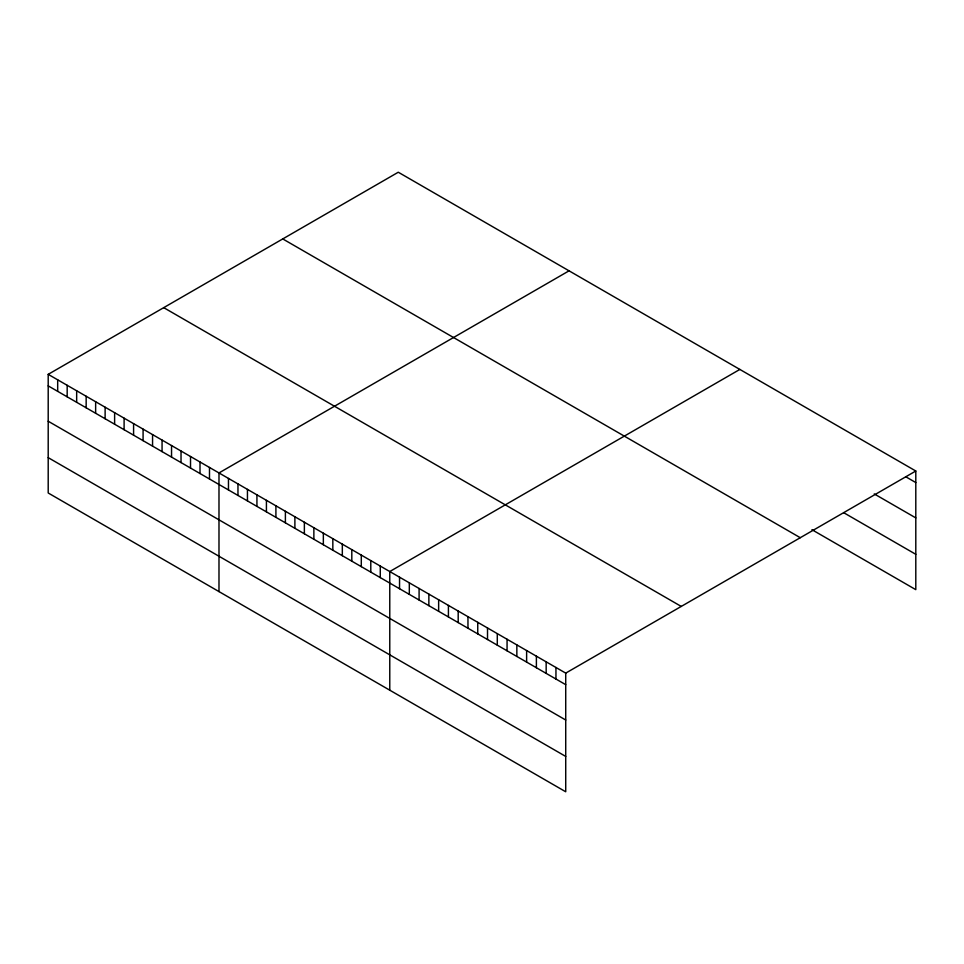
<?xml version="1.0" encoding="UTF-8"?>
<svg xmlns="http://www.w3.org/2000/svg" width="964" height="964" viewBox="0 0 964 964"><rect width="100%" height="100%" fill="white"/><g stroke="black" fill="none" stroke-linecap="round" stroke-linejoin="round"><path stroke-width="1.45" d="M48.2 374.345L565.723 673.125L565.723 791.769L48.2 492.99L48.2 374.345L398.277 172.231L915.8 471.01L915.8 589.655L811.941 529.694M569.061 270.824L218.985 472.938L218.985 591.583M739.846 369.429L389.769 571.544L389.769 690.188M565.723 673.125L915.8 471.01M906.027 476.915L915.8 482.554M874.252 493.917L915.8 517.897M843.705 512.691L915.8 554.312M282.753 238.927L800.277 537.707M163.723 307.649L681.247 606.428M48.2 385.877L565.723 684.669M48.2 421.232L565.723 720.012M48.2 457.647L565.723 756.427M555.951 667.486L555.951 679.03M546.166 661.846L546.166 673.378M536.394 656.195L536.394 667.739M526.621 650.555L526.621 662.099M516.849 644.916L516.849 656.448M507.064 639.265L507.064 650.808M497.291 633.625L497.291 645.157M487.519 627.974L487.519 639.518M477.746 622.334L477.746 633.878M467.962 616.695L467.962 628.227M458.189 611.043L458.189 622.587M448.417 605.404L448.417 616.948M438.644 599.765L438.644 611.297M428.86 594.113L428.86 605.657M419.087 588.474L419.087 600.018M409.314 582.834L409.314 594.366M399.542 577.183L399.542 588.727M380.274 566.061L380.274 577.605M370.791 560.59L370.791 572.122M361.295 555.107L361.295 566.651M351.812 549.637L351.812 561.168M342.328 544.154L342.328 555.698M332.833 538.671L332.833 550.215M323.35 533.2L323.35 544.732M313.866 527.718L313.866 539.262M304.371 522.247L304.371 533.779M294.888 516.764L294.888 528.308M285.392 511.282L285.392 522.825M275.909 505.811L275.909 517.343M266.425 500.328L266.425 511.872M256.93 494.857L256.93 506.389M247.447 489.375L247.447 500.918M237.963 483.892L237.963 495.436M228.468 478.421L228.468 489.965M209.489 467.468L209.489 479M200.006 461.985L200.006 473.529M190.523 456.514L190.523 468.046M181.027 451.032L181.027 462.575M171.544 445.549L171.544 457.093M162.06 440.078L162.06 451.61M152.565 434.595L152.565 446.139M143.082 429.125L143.082 440.656M133.586 423.642L133.586 435.186M124.103 418.159L124.103 429.703M114.62 412.688L114.62 424.22M105.124 407.206L105.124 418.75M95.641 401.735L95.641 413.267M86.157 396.252L86.157 407.796M76.662 390.769L76.662 402.313M67.179 385.299L67.179 396.843M57.683 379.816L57.683 391.36"/></g></svg>
